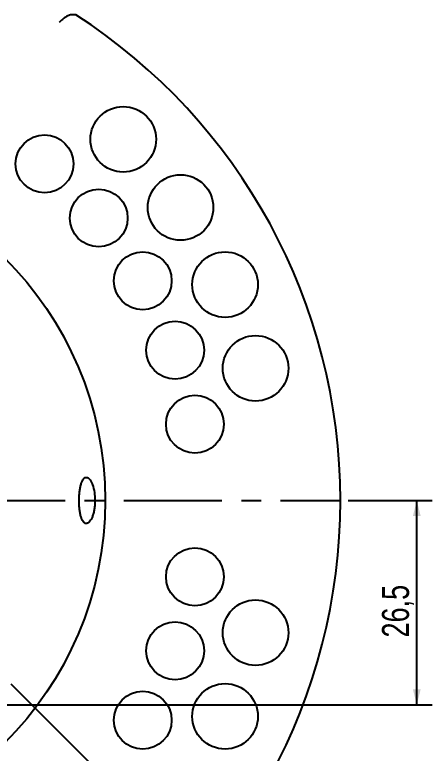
# Model space of a CAD drawing. Header units: millimetres. Extents: x 8 to 3888, y -9869 to 412.
# Drawn here: x 156.7 to 210.8, y 169 to 264.8 of the extents above; entities that cross this region are included whole.
import ezdxf

# ---------------------------------------------------------------- set-up
doc = ezdxf.new("R2010")
doc.units = ezdxf.units.MM
doc.linetypes.add('CENTERX2', pattern=[20.32, 12.7, -2.54, 2.54, -2.54])
for name, color, linetype in [('CENTERLINE', 4, 'CENTERX2'), ('DIMENSIONS', 2, 'Continuous'), ('TEXT', 2, 'Continuous')]:
    doc.layers.add(name, color=color, linetype=linetype)
doc.layers.add('OUTLINE', color=7, linetype='Continuous', lineweight=25)
doc.styles.add('SLDTEXTSTYLE0', font='TXT', dxfattribs={"width": 0.75})
doc.dimstyles.new('SLDDIMSTYLE1', dxfattribs={"dimtxt": 3.5, "dimasz": 2, "dimexe": 0, "dimexo": 0.0625, "dimgap": 0.875, "dimtad": 1, "dimrnd": 1e-09, "dimzin": 12, "dimdsep": 46, "dimtxsty": 'SLDTEXTSTYLE0', "dimsah": 1, "dimcen": 0.09, "dimadec": 0, "dimazin": 3, "dimtfac": 1, "dimtofl": 0, "dimtmove": 0, "dimatfit": 3, "dimfxl": 0, "dimfrac": 2, "dimtolj": 1, "dimtzin": 12, "dimarcsym": 0})
doc.dimstyles.new('SLDDIMSTYLE2', dxfattribs={"dimtxt": 3.5, "dimasz": 2, "dimexe": 0, "dimexo": 0.0625, "dimgap": 0.875, "dimtad": 1, "dimrnd": 1e-09, "dimzin": 12, "dimdsep": 46, "dimtxsty": 'SLDTEXTSTYLE0', "dimsah": 1, "dimcen": 0.09, "dimadec": 0, "dimazin": 3, "dimtfac": 1, "dimtmove": 0, "dimatfit": 0, "dimfxl": 0, "dimfrac": 2, "dimtolj": 1, "dimtzin": 12, "dimarcsym": 0})
doc.dimstyles.new('SLDDIMSTYLE4', dxfattribs={"dimtxt": 0.18, "dimasz": 1, "dimexe": 0, "dimexo": 0.0625, "dimgap": 0, "dimtad": 0, "dimtih": 1, "dimtoh": 1, "dimdec": 0, "dimrnd": 1e-09, "dimzin": 0, "dimdsep": 46, "dimtxsty": 'Standard', "dimblk1": 'DOT', "dimblk2": 'DOT', "dimsah": 1, "dimcen": 0.09, "dimadec": 0, "dimazin": 0, "dimtfac": 1, "dimtdec": 0, "dimtofl": 0, "dimtmove": 0, "dimatfit": 3, "dimldrblk": 'DOT', "dimfxl": 0, "dimfrac": 2, "dimtolj": 1, "dimtzin": 0, "dimarcsym": 0})

# ---------------------------------------------------------------- blocks, each defined once
blk = doc.blocks.new('_D_2')
at = {"layer": 'DIMENSIONS'}
for p, q in [((199.912, 201.757), (210.803, 201.757)), ((208.803, 175.261), (208.803, 201.757)), ((124.912, 175.261), (210.803, 175.261))]:
    blk.add_line(p, q, dxfattribs=at)
for points in [[(208.803, 201.757), (208.303, 199.757), (209.303, 199.757)], [(208.803, 175.261), (209.303, 177.261), (208.303, 177.261)]]:
    blk.add_solid(points, dxfattribs=at)
at = {"layer": 'DIMENSIONS', "insert": (204.291, 183.983), "char_height": 3.5, "attachment_point": 1, "rotation": 90, "style": 'SLDTEXTSTYLE0'}
blk.add_mtext('26,5', dxfattribs=at)
blk = doc.blocks.new('_D_4')
at = {"layer": 'DIMENSIONS'}
for p, q in [((156.196, 177.958), (189.71, 144.443)), ((147.71, 169.472), (181.225, 135.958)), ((188.296, 145.857), (191.125, 148.686)), ((179.811, 137.372), (188.296, 145.857)), ((179.811, 137.372), (176.982, 134.543))]:
    blk.add_line(p, q, dxfattribs=at)
for points in [[(188.296, 145.857), (190.064, 146.918), (189.357, 147.625)], [(179.811, 137.372), (178.043, 136.311), (178.75, 135.604)]]:
    blk.add_solid(points, dxfattribs=at)
at = {"layer": 'DIMENSIONS', "insert": (179.035, 142.976), "char_height": 3.5, "attachment_point": 1, "rotation": 45, "style": 'SLDTEXTSTYLE0'}
blk.add_mtext('12', dxfattribs=at)
blk = doc.blocks.new('_Dot')
at = {"color": 0, "linetype": 'ByBlock', "lineweight": -2}
blk.add_line((-0.5, 0), (-1, 0), dxfattribs=at)
at = {"color": 0, "linetype": 'ByBlock', "const_width": 0.5}
blk.add_lwpolyline([(-0.25, 0, 1), (0.25, 0, 1)], format="xyb", close=True, dxfattribs=at)

msp = doc.modelspace()

# ---------------------------------------------------------------- linework, layer by layer
at = {"layer": 'CENTERLINE'}
msp.add_line((48.91153, 201.75653), (198.91153, 201.75653), dxfattribs=at)
at = {"layer": 'OUTLINE'}
for centre, radius in [((170.75735, 248.60236), 4.25), ((160.55042, 245.42107), 3.75), ((123.91153, 201.75653), 44.5), ((178.18035, 239.75597), 4.25), ((167.57606, 238.39543), 3.75), ((173.27498, 230.25653), 3.75), ((183.95442, 229.75499), 4.25), ((177.47401, 221.25168), 3.75), ((187.90411, 218.9033), 4.25), ((180.04557, 211.65448), 3.75), ((180.04557, 191.85859), 3.75), ((187.90411, 184.60977), 4.25), ((177.47401, 182.26139), 3.75), ((183.95442, 173.75807), 4.25), ((173.27498, 173.25653), 3.75)]:
    msp.add_circle(centre, radius, dxfattribs=at)
msp.add_arc((123.91153, 201.75653), 75, 302.8598804, 57.1401196, dxfattribs=at)
for points, knots in [([(164.10953, 264.75653), (163.96884, 264.75653), (163.83262, 264.73088), (163.55679, 264.6304), (163.41828, 264.55528), (163.14329, 264.37029), (163.00321, 264.25798), (162.7958, 264.07776), (162.72675, 264.0155), (162.58764, 263.88776), (162.51648, 263.82125), (162.44723, 263.75653)], [0, 0, 0, 0, 0.25, 0.25, 0.5, 0.5, 0.75, 0.75, 0.875, 0.875, 1, 1, 1, 1]), ([(164.60551, 264.75653), (164.60551, 264.75653), (164.55235, 264.75653), (164.37259, 264.75653), (164.24932, 264.75653), (164.10953, 264.75653)], [0, 0, 0, 0, 0.5, 0.5, 1, 1, 1, 1]), ([(166.76703, 203.79879), (166.71474, 203.94393), (166.65835, 204.07342), (166.53835, 204.30236), (166.47399, 204.40265), (166.3422, 204.56629), (166.27506, 204.6298), (166.13877, 204.72052), (166.06921, 204.74738), (165.9342, 204.76168), (165.86803, 204.74983), (165.73839, 204.68722), (165.67593, 204.6366), (165.5585, 204.50042), (165.50264, 204.41388), (165.39877, 204.20676), (165.35161, 204.08824), (165.2659, 203.82206), (165.22705, 203.67256), (165.16038, 203.35472), (165.13223, 203.18598), (165.08574, 202.82872), (165.06758, 202.64033), (165.04232, 202.25991), (165.03493, 202.06591), (165.03084, 201.66999), (165.03423, 201.4741), (165.05148, 201.08808), (165.06557, 200.89567), (165.10421, 200.52685), (165.12852, 200.35125), (165.18758, 200.01744), (165.2227, 199.85848), (165.30139, 199.57168), (165.34518, 199.44204), (165.44262, 199.21085), (165.49569, 199.11116), (165.60797, 198.94825), (165.66799, 198.88374), (165.7941, 198.79228), (165.85889, 198.76602), (165.99201, 198.7513), (166.06111, 198.76338), (166.19779, 198.82562), (166.26562, 198.87529), (166.39987, 199.01187), (166.46621, 199.09925), (166.59111, 199.30419), (166.65045, 199.42241), (166.76203, 199.69155), (166.81265, 199.83872), (166.90254, 200.15521), (166.94228, 200.32676), (167.00761, 200.68453), (167.03314, 200.8693), (167.0697, 201.2505), (167.08063, 201.44851), (167.08654, 201.83995), (167.08181, 202.03513), (167.05678, 202.42439), (167.03645, 202.61621), (166.95499, 203.16588), (166.8716, 203.50851), (166.76703, 203.79879)], [0, 0, 0, 0, 0.03125, 0.03125, 0.0625, 0.0625, 0.09375, 0.09375, 0.125, 0.125, 0.15625, 0.15625, 0.1875, 0.1875, 0.21875, 0.21875, 0.25, 0.25, 0.28125, 0.28125, 0.3125, 0.3125, 0.34375, 0.34375, 0.375, 0.375, 0.40625, 0.40625, 0.4375, 0.4375, 0.46875, 0.46875, 0.5, 0.5, 0.53125, 0.53125, 0.5625, 0.5625, 0.59375, 0.59375, 0.625, 0.625, 0.65625, 0.65625, 0.6875, 0.6875, 0.71875, 0.71875, 0.75, 0.75, 0.78125, 0.78125, 0.8125, 0.8125, 0.84375, 0.84375, 0.875, 0.875, 0.90625, 0.90625, 0.9375, 0.9375, 1, 1, 1, 1])]:
    msp.add_open_spline(points, degree=3, knots=knots, dxfattribs=at)

# ---------------------------------------------------------------- dimensions: what is measured, and where the dimension line sits
at = {"layer": 'DIMENSIONS'}
for base, p1, p2, angle, dimstyle, picture, middle in [((208.80302, 201.75653), (123.91153, 175.26131), (198.91153, 201.75653), 90, 'SLDDIMSTYLE1', '_D_2', (208.80302, 188.50892)), ((188.29618, 145.85716), (147.00323, 170.17955), (155.48851, 178.66483), 45, 'SLDDIMSTYLE2', '_D_4', (184.05354, 141.61452))]:
    dim = msp.add_linear_dim(base=base, p1=p1, p2=p2, angle=angle, dimstyle=dimstyle, dxfattribs=at)
    dim.commit()
    dim.dimension.update_dxf_attribs({"geometry": picture, "text_midpoint": middle, "dimtype": 160})

# ---------------------------------------------------------------- leaders
at = {"layer": 'TEXT'}
msp.add_leader([(149.8658, 176.27258), (167.40336, 119.56148)], dimstyle='SLDDIMSTYLE4', dxfattribs=at)

doc.saveas('drawing.dxf')
